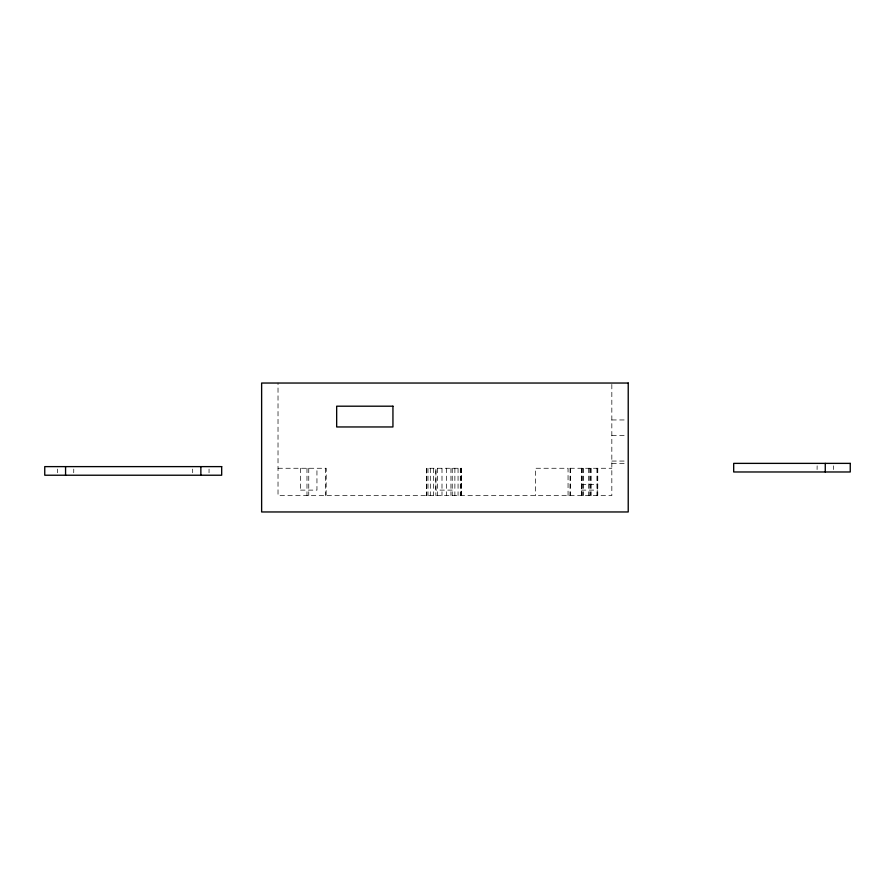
<?xml version="1.0" encoding="UTF-8"?>
<svg xmlns="http://www.w3.org/2000/svg" width="895" height="895" viewBox="0 0 895 895"><rect width="100%" height="100%" fill="white"/><g stroke="black" fill="none" stroke-linecap="round" stroke-linejoin="round"><path stroke-width="0.67" stroke-dasharray="4.47 3.36" d="M611.833 419.956L626.858 419.956M611.833 435.384L626.858 435.384M611.833 461.059L626.858 461.059M611.833 463.644L626.858 463.644M278.021 468.264L326.239 468.264L326.138 495.573M569.936 468.264L611.833 468.264M581.392 484.654L597.782 484.654M300.552 490.113L316.953 490.113L316.942 468.264M452.243 490.113L435.854 490.113L435.899 468.264L435.854 495.573M581.403 490.113L597.759 490.113M833.402 465.836L833.469 469.528M817.135 465.836L817.079 469.528M611.833 384.425L611.833 495.573L278.021 495.573L278.021 383.038M597.782 468.264L597.759 495.573M597.536 468.264L597.536 495.573M596.943 468.264L596.943 495.573M591.17 468.264L591.17 495.573M590.487 468.264L590.487 495.573M589.794 468.264L589.794 495.573M588.686 468.264L588.686 495.573M583.417 468.264L583.417 495.573M582.779 468.264L582.779 495.573M581.828 468.264L581.828 495.573M581.649 468.264L581.649 495.573M581.403 468.264L581.403 495.573M570.372 468.264L570.372 495.573M570.115 468.264L569.936 495.573M568.056 495.573L568.056 468.264L535.445 468.264L535.445 495.573M461.529 495.573L461.529 468.264L426.579 468.264L426.579 495.573M461.417 468.264L461.417 495.573M460.981 468.264L460.981 495.573M460.287 468.264L460.287 495.573M458.061 468.264L458.061 495.573M454.873 468.264L454.873 495.573M452.243 468.264L452.243 495.573M450.946 468.264L450.946 495.573M446.549 468.264L446.549 495.573M441.996 468.264L441.996 495.573M437.565 468.264L437.565 495.573M433.583 468.264L433.583 495.573M430.316 468.264L430.316 495.573M427.989 468.264L427.989 495.573M426.747 468.264L426.747 495.573M325.635 468.264L325.635 495.573M308.753 468.264L308.753 495.573M306.974 468.264L306.974 495.573M300.552 468.264L300.619 490.113M209.061 469.081L209.038 472.773M192.671 469.081L192.694 472.773M73.759 469.081L73.726 472.773M57.369 469.081L57.403 472.773"/><path stroke-width="1.34" d="M825.268 463.375L825.268 471.978M200.86 466.619L200.86 475.223M65.57 466.619L65.57 475.223M628.223 383.038L261.631 383.038L261.631 511.962L628.223 511.962L628.223 383.038M392.939 406.196L336.665 406.196L336.665 426.96L392.939 426.96L392.939 406.196M850.25 463.375L733.687 463.375L733.687 471.978L850.25 471.978L850.25 463.375M221.68 466.619L44.75 466.619L44.75 475.223L221.68 475.223L221.68 466.619"/></g></svg>
